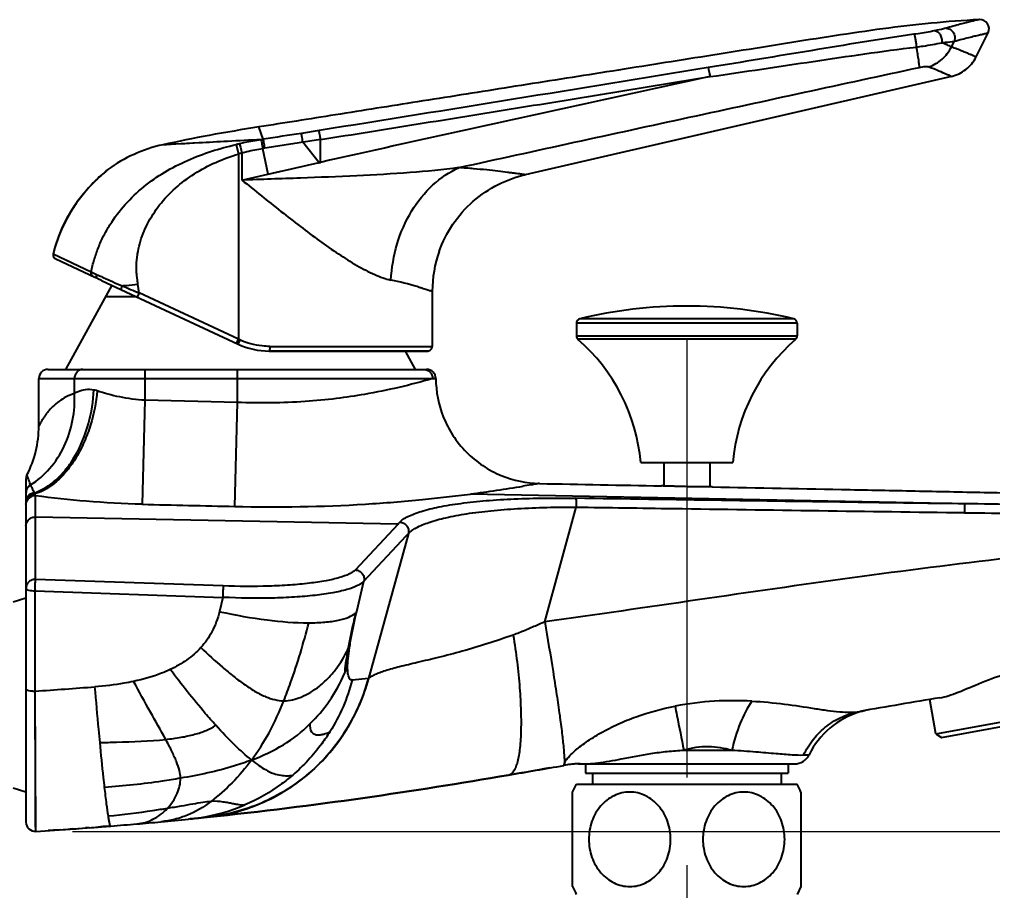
# Model space of a CAD drawing. Extents: x 0 to 1128, y 0 to 827.
# Drawn here: x 254.1 to 359.8, y 255.4 to 350 of the extents above; entities that cross this region are included whole.
import ezdxf

# ---------------------------------------------------------------- set-up
doc = ezdxf.new("R2010")
doc.units = 0
doc.header["$LTSCALE"] = 3
doc.header["$MEASUREMENT"] = 0
doc.header["$PDMODE"] = 3
doc.header["$PDSIZE"] = -10
doc.linetypes.add('CENTER', pattern=[50.8, 31.75, -6.35, 6.35, -6.35])
doc.linetypes.add('CENTER2', pattern=[28.575, 19.05, -3.175, 3.175, -3.175])
doc.layers.get('0').update_dxf_attribs({"linetype": 'CONTINUOUS'})
doc.layers.get('DEFPOINTS').update_dxf_attribs({"linetype": 'CONTINUOUS'})
doc.layers.add('Cneter', color=1, linetype='CENTER2', lineweight=13)
doc.styles.add('Daelim Dimension', font='')
doc.styles.get('Daelim Dimension').set_extended_font_data('나눔고딕')
doc.dimstyles.new('DEFAULT', dxfattribs={"dimscale": 2, "dimtxt": 2, "dimasz": 2, "dimexe": 0, "dimexo": 2, "dimgap": 1, "dimtad": 1, "dimdec": 1, "dimzin": 9, "dimdsep": 46, "dimtxsty": 'Daelim Dimension', "dimcen": 0.5, "dimclrd": 252, "dimclre": 252, "dimclrt": 3, "dimadec": 1, "dimazin": 0, "dimtfac": 1, "dimtdec": 1, "dimtix": 1, "dimtmove": 0, "dimatfit": 3, "dimfxl": 1, "dimtolj": 1, "dimtzin": 1, "dimlwd": 9, "dimlwe": 9, "dimarcsym": 0})

# ---------------------------------------------------------------- blocks, each defined once
blk = doc.blocks.new('*D3')
at = {"color": 5, "lineweight": 9, "ltscale": 0.5, "transparency": 16777216}
for p, q in [((366.28, 270.16), (385.35, 166.16)), ((326.59, 184.45), (326.59, 160.82))]:
    blk.add_line(p, q, dxfattribs=at)
blk.add_arc((326.59, 486.65), 325.84, 270.7034, 279.6859, dxfattribs=at)
at = {"color": 5, "ltscale": 0.5, "transparency": 16777216}
for points in [[(381.29, 166.12), (381.52, 164.81), (385.35, 166.16)], [(330.59, 160.18), (330.58, 161.51), (326.59, 160.82)]]:
    blk.add_solid(points, dxfattribs=at)
at = {"layer": 'DEFPOINTS', "color": 0, "ltscale": 0.5, "transparency": 16777216}
for p in [(326.59, 315.28), (361.47, 296.38), (365.56, 274.09), (326.59, 188.45), (346.27, 161.41)]:
    blk.add_point(p, dxfattribs=at)
at = {"color": 7, "ltscale": 0.5, "transparency": 16777216, "insert": (355.39, 169.81), "char_height": 10, "attachment_point": 5, "rotation": 5.1947, "style": 'Daelim Dimension'}
blk.add_mtext('\\A1;10.4°', dxfattribs=at)
blk = doc.blocks.new('*D4')
at = {"color": 5, "lineweight": 9, "ltscale": 0.5, "transparency": 16777216}
for p, q in [((362.6, 350), (421.39, 350)), ((419.39, 346), (419.39, 265.82)), ((259.85, 261.82), (421.39, 261.82))]:
    blk.add_line(p, q, dxfattribs=at)
at = {"color": 5, "ltscale": 0.5, "transparency": 16777216}
for points in [[(418.73, 346), (420.06, 346), (419.39, 350)], [(418.73, 265.82), (420.06, 265.82), (419.39, 261.82)]]:
    blk.add_solid(points, dxfattribs=at)
at = {"layer": 'DEFPOINTS', "color": 0, "ltscale": 0.5, "transparency": 16777216}
for p in [(358.6, 350), (255.85, 261.82), (419.39, 261.82)]:
    blk.add_point(p, dxfattribs=at)
at = {"color": 7, "ltscale": 0.5, "transparency": 16777216, "insert": (411.95, 305.91), "char_height": 10, "attachment_point": 5, "rotation": 90, "style": 'Daelim Dimension'}
blk.add_mtext('\\A1;88', dxfattribs=at)

msp = doc.modelspace()

# ---------------------------------------------------------------- linework, layer by layer
at = {"color": 7, "linetype": 'Continuous'}
for p, q in [((358.02, 345.96), (359.33, 348.57)), ((355.34, 347.05), (355.66, 347.67)), ((355.34, 343.85), (309.02, 333.16)), ((280.58, 337.01), (280.11, 338.36)), ((286.63, 337.97), (284.71, 337.66)), ((273.59, 336.62), (269.65, 336.41)), ((270.05, 336.43), (269.66, 336.41)), ((271.07, 336.48), (270.05, 336.43)), ((272.04, 336.53), (271.07, 336.48)), ((273.59, 336.62), (272.04, 336.53)), ((277.63, 336.44), (277.88, 335.41)), ((280.58, 337.01), (280.34, 336.97)), ((286.81, 336.99), (280.51, 336)), ((286.64, 334.47), (284.88, 336.69)), ((286.79, 334.51), (286.81, 336.99)), ((277.88, 335.41), (277.88, 315.29)), ((278.25, 335.51), (278.25, 332.59)), ((281.12, 333.23), (280.51, 335.99)), ((281.12, 333.23), (286.64, 334.48)), ((286.56, 334.46), (286.64, 334.47)), ((286.64, 334.47), (286.79, 334.51)), ((263.51, 333.57), (263.4, 333.48)), ((263.6, 333.64), (263.51, 333.57)), ((263.69, 333.71), (263.67, 333.7)), ((278.25, 332.59), (282.49, 333.54)), ((260.29, 330.1), (259.81, 329.39)), ((260.29, 330.1), (260.29, 330.1)), ((259.81, 329.39), (259.24, 328.44)), ((259.24, 328.44), (258.74, 327.45)), ((258.74, 327.45), (258.32, 326.43)), ((258.32, 326.43), (257.96, 325.38)), ((257.75, 324.57), (257.74, 324.57)), ((257.75, 324.57), (261.87, 322.61)), ((262.28, 322.01), (258.02, 324)), ((259.05, 323.95), (259.43, 323.77)), ((261.87, 322.61), (262.45, 322.34)), ((263.01, 321.67), (262.6, 321.86)), ((263.01, 321.67), (277.83, 314.76)), ((264.12, 321.16), (259.09, 312.01)), ((298.94, 320.49), (298.94, 314.51)), ((266.79, 319.91), (263.59, 319.91)), ((267.1, 320.32), (266.89, 319.86)), ((277.88, 315.29), (267.1, 320.32)), ((338.2, 317.52), (314.97, 317.52)), ((314.59, 317.03), (314.59, 315.66)), ((338.59, 317.03), (314.59, 317.03)), ((338.59, 317.03), (338.59, 315.66)), ((277.67, 314.84), (277.88, 315.29)), ((278.03, 315.22), (277.88, 315.29)), ((314.59, 315.66), (338.59, 315.66)), ((338.41, 315.28), (314.76, 315.28)), ((298.44, 314.01), (281.21, 314.01)), ((281.21, 314.01), (298.44, 314.01)), ((281.29, 314.51), (298.94, 314.51)), ((295.99, 314.01), (297.09, 312.01)), ((257.19, 312.01), (298.32, 312.01)), ((267.71, 312.01), (267.71, 311.01)), ((277.76, 308.42), (277.76, 312.01)), ((256.19, 305.85), (256.19, 311.01)), ((256.19, 311.01), (298.98, 311.01)), ((260.06, 309.41), (260.06, 311.01)), ((267.71, 311.01), (267.71, 308.66)), ((298.98, 311.01), (299.32, 311.02)), ((267.71, 308.66), (267.43, 297.36)), ((277.76, 308.42), (267.71, 308.66)), ((277.48, 297.12), (277.76, 308.42)), ((321.59, 301.9), (331.59, 301.9)), ((324.09, 301.9), (324.09, 299.34)), ((329.09, 301.9), (329.09, 299.24)), ((254.79, 300.09), (254.79, 262.82)), ((255.81, 295.97), (255.81, 298.29)), ((255.81, 297.55), (255.81, 298.28)), ((356.73, 297.41), (303.09, 298.47)), ((254.79, 297.4), (254.78, 297.36)), ((254.78, 297.36), (254.78, 297.31)), ((254.79, 297.44), (254.79, 297.41)), ((254.79, 297.41), (254.79, 297.39)), ((254.79, 297.39), (254.79, 297.39)), ((255.81, 295.97), (255.81, 296.77)), ((311.15, 284.58), (314.56, 297.05)), ((255.82, 289.2), (255.81, 295.97)), ((295.2, 295.19), (255.81, 295.97)), ((295.18, 295.17), (290.58, 290.23)), ((295.18, 295.17), (295.2, 295.19)), ((291.51, 288.99), (296.11, 293.92)), ((296.34, 294.17), (292.01, 278.44)), ((296.11, 293.92), (296.34, 294.17)), ((276.21, 288.48), (255.82, 289.2)), ((290.73, 285.7), (291.51, 288.99)), ((255.78, 288.05), (255.78, 287.96)), ((255.78, 277.06), (255.78, 287.96)), ((255.78, 287.96), (276.17, 287.24)), ((253.39, 286.76), (254.79, 287.2)), ((276.17, 287.24), (275.81, 285.7)), ((276.17, 287.24), (276.22, 287.24)), ((275.81, 285.7), (275.87, 285.68)), ((292, 278.44), (290.24, 278.26)), ((292, 278.44), (292.01, 278.44)), ((255.85, 261.82), (255.78, 277.06)), ((255.79, 273.47), (255.78, 277.06)), ((353.66, 272.42), (352.98, 276.15)), ((354.25, 272.02), (376.87, 276.17)), ((255.81, 270.1), (255.79, 273.47)), ((353.66, 272.42), (360.64, 273.7)), ((353.66, 272.42), (354.25, 272.02)), ((255.82, 266.01), (255.81, 270.1)), ((326.27, 270.64), (331.49, 270.64)), ((339.28, 270.12), (339.89, 270.15)), ((339.88, 270.15), (339.89, 270.15)), ((311.06, 268.6), (310.56, 268.51)), ((311.71, 268.71), (311.06, 268.6)), ((313.24, 268.98), (313.21, 268.98)), ((313.42, 269.01), (313.24, 268.98)), ((313.42, 269.01), (313.42, 269.01)), ((313.42, 269.01), (313.42, 269.01)), ((313.42, 269.01), (313.42, 269.01)), ((314.78, 269.15), (315, 269.15)), ((315, 269.15), (338.28, 269.15)), ((315.59, 269.15), (315.59, 268.15)), ((337.59, 269.15), (337.59, 268.15)), ((307.64, 268), (307.22, 267.93)), ((308.2, 268.1), (307.64, 268)), ((308.62, 268.17), (308.2, 268.1)), ((309.16, 268.26), (308.62, 268.17)), ((309.55, 268.33), (309.16, 268.26)), ((310.1, 268.43), (309.55, 268.33)), ((310.56, 268.51), (310.1, 268.43)), ((315.59, 268.15), (337.59, 268.15)), ((316.34, 268.15), (316.34, 266.95)), ((336.84, 268.15), (336.84, 266.95)), ((253.39, 266.55), (254.79, 266.1)), ((314.19, 266.08), (314.59, 266.95)), ((314.59, 266.95), (338.59, 266.95)), ((255.83, 263.99), (255.82, 266.01)), ((314.19, 255.82), (314.19, 266.08)), ((338.98, 266.08), (338.98, 255.82)), ((274.91, 265.08), (274.88, 265.06)), ((255.84, 262.6), (255.83, 263.99)), ((273.52, 263.26), (274.45, 263.35)), ((255.85, 261.9), (255.84, 262.6)), ((261.67, 262.22), (261.26, 262.19)), ((263.16, 262.33), (262.63, 262.29)), ((272.62, 263.17), (272.46, 263.15)), ((272.62, 263.17), (272.47, 263.15)), ((273.52, 263.26), (272.62, 263.17)), ((272.62, 263.17), (273.52, 263.26)), ((255.85, 261.82), (255.85, 261.9)), ((258.55, 261.99), (257.97, 261.95)), ((259.9, 262.09), (259.61, 262.07)), ((338.98, 255.82), (338.59, 254.95))]:
    msp.add_line(p, q, dxfattribs=at)
for points in [[(263.4, 333.48), (263.27, 333.37), (263.12, 333.24), (262.94, 333.09), (262.76, 332.92), (262.56, 332.73), (262.34, 332.52), (262.11, 332.29), (261.86, 332.03), (261.6, 331.75), (261.33, 331.43), (261.04, 331.09), (260.75, 330.72), (260.44, 330.32), (260.29, 330.1)], [(259.82, 329.41), (259.25, 328.46), (258.75, 327.47), (258.32, 326.45), (257.97, 325.4), (257.74, 324.57)], [(299.29, 311.02), (299.32, 311.02), (299.32, 311.02)], [(254.79, 297.38), (254.79, 297.39), (254.79, 297.4), (254.79, 297.41), (254.79, 297.4)], [(254.79, 297.39), (254.79, 297.4), (254.79, 297.4)]]:
    msp.add_lwpolyline(points, dxfattribs=at)
for centre, radius, start, end in [((358.43, 349.02), 1, 333.3657, 93.1624), ((273.12, 320.81), 15.99, 102.5235, 126.1561), ((290.57, 280), 57.9, 102.5341, 102.906), ((285.42, 308.05), 28.38, 104.6483, 105.4205), ((273.37, 321.49), 15.59, 129.0871, 129.6863), ((273.88, 320.87), 16.39, 128.5117, 129.0828), ((273.42, 320.69), 16.16, 144.3805, 147.5312), ((273.5, 320.64), 16.25, 147.5302, 150.7741), ((273.28, 320.76), 16, 151.8999, 154.7264), ((273.43, 320.68), 16.17, 150.7734, 151.9029), ((273.08, 320.85), 15.78, 155.7152, 158.5035), ((273.13, 320.83), 15.83, 154.7302, 155.7158), ((273.1, 320.85), 15.8, 159.7036, 162.8793), ((273.03, 320.87), 15.72, 158.5045, 159.6988), ((273.33, 320.78), 16.04, 162.8793, 166.3111), ((311.98, 320.49), 13.04, 160.6163, 179.9744), ((258.23, 324.45), 0.5, 166.3054, 244.9952), ((258.23, 324.45), 0.499, 166.2671, 225.7171), ((258.25, 324.47), 0.523, 225.6898, 235.4364), ((291.22, 385.09), 69.04, 245.3691, 245.6865), ((315.54, 438.83), 128.02, 245.6705, 245.8653), ((308.86, 423.67), 111.46, 245.8118, 246.9542), ((287.15, 286.41), 36.06, 73.6281, 78.3125), ((625.47, 1170.88), 922.98, 247.02691, 247.15287), ((285.91, 282.16), 40.48, 73.4562, 73.6483), ((326.65, 268.9), 50, 90.077, 103.5138), ((326.52, 268.9), 50, 76.4862, 89.923), ((315.09, 317.03), 0.5, 103.5138, 180), ((338.09, 317.03), 0.5, 0, 76.4862), ((315.09, 315.66), 0.5, 180, 229.0931), ((301.66, 300.16), 20, 4.9948, 49.0931), ((351.51, 300.16), 20, 130.9069, 175.0052), ((338.09, 315.66), 0.5, 310.9069, 0), ((281.21, 322.01), 8, 244.9952, 269.9953), ((298.44, 314.51), 0.5, 269.9982, 0.0062), ((257.19, 311.01), 1, 90, 180), ((298.32, 311.01), 1, 0.4704, 90), ((280.91, 468.83), 171.79, 277.4205, 279.3427), ((309.26, 302.87), 3.59, 261.9949, 262.5186), ((255.75, 297.3), 0.968, 174.687, 178.0252), ((255.74, 297.3), 0.955, 178.0281, 179.997), ((272.75, 316.11), 30.69, 317.0199, 317.5817), ((226.03, 733.38), 457.29, 273.7299, 274.5463), ((507.02, -645.36), 934.3, 99.42154, 99.96228), ((347.96, 266.16), 9, 99.9021, 106.5153), ((338.28, 270.95), 1.8, 270, 333.6334), ((161.81, 1117.11), 861.54, 279.71705, 280.12262), ((315, 260.14), 9.02, 91.3828, 100.1183), ((315, 260.15), 9, 90.0002, 100.1212), ((326.59, 260.95), 13.42, 22.4776, 26.5651), ((270.6, 283.35), 20.28, 278.6108, 293.1105), ((270.63, 283.15), 20.08, 275.7923, 278.2572), ((270.63, 283.21), 20.14, 278.2562, 278.5866), ((255.79, 262.82), 1, 180, 273.592), ((226.21, 736.51), 475.62, 273.5731, 274.5573), ((226.85, 728.09), 467.18, 274.2745, 274.3928), ((227.68, 717.58), 456.63, 274.5621, 274.9202), ((228.29, 710.46), 449.49, 274.9203, 275.2549), ((228.8, 704.87), 443.87, 275.2548, 275.6444), ((228.8, 704.86), 443.86, 275.2548, 275.6459), ((226, 739.84), 478.95, 273.8972, 274.024), ((226.42, 733.86), 472.96, 274.06, 274.2252), ((326.59, 260.95), 13.42, 202.4776, 206.5651)]:
    msp.add_arc(centre, radius, start, end, dxfattribs=at)
for points, knots in [([(358.38, 350.02), (356.62, 349.92), (353.13, 349.66), (347.88, 349.04), (342.62, 348.26), (337.34, 347.42), (332.07, 346.58), (325.16, 345.48), (316.73, 344.15), (306.9, 342.6), (297.5, 341.11), (289.98, 339.92), (284.24, 339.01), (281.47, 338.57), (280.11, 338.36)], [0, 0, 0, 0, 0.066557, 0.132927, 0.20017, 0.268039, 0.335628, 0.402445, 0.533181, 0.659227, 0.779644, 0.893588, 0.947862, 1, 1, 1, 1]), ([(358.38, 350.02), (358.46, 350.03), (357.76, 349.88), (357.57, 349.83), (356.88, 349.66), (356, 349.43), (355.25, 349.23), (354.72, 349.08)], [0, 0, 0, 0, 0.063669, 0.25308, 0.394212, 0.565921, 1, 1, 1, 1]), ([(354.72, 349.08), (354.64, 349.05), (354.26, 348.95), (353.87, 348.87), (353.56, 348.81)], [0, 0, 0, 0, 0.203891, 1, 1, 1, 1]), ([(354.72, 349.08), (354.87, 349.09), (355.2, 349.01), (355.56, 348.66), (355.74, 348.18), (355.71, 347.83), (355.66, 347.67)], [0, 0, 0, 0, 0.234615, 0.484825, 0.744765, 1, 1, 1, 1]), ([(351.27, 348.42), (347.53, 347.88), (340.08, 346.64), (332.63, 345.41), (328.91, 344.8)], [0, 0, 0, 0, 0.50023, 1, 1, 1, 1]), ([(353.56, 348.81), (353.39, 348.77), (352.63, 348.62), (351.86, 348.5), (351.27, 348.42)], [0, 0, 0, 0, 0.226103, 1, 1, 1, 1]), ([(351.27, 348.42), (351.29, 348.4), (351.31, 348.35), (351.34, 348.25), (351.37, 348.1), (351.43, 347.85), (351.49, 347.49), (351.52, 347.19), (351.54, 347.04)], [0, 0, 0, 0, 0.041456, 0.117811, 0.225772, 0.359891, 0.676454, 1, 1, 1, 1]), ([(353.56, 348.81), (353.66, 348.81), (353.9, 348.7), (354.14, 348.39), (354.29, 347.98), (354.32, 347.67), (354.31, 347.51)], [0, 0, 0, 0, 0.194227, 0.437398, 0.717433, 1, 1, 1, 1]), ([(355.66, 347.67), (355.94, 347.75), (356.47, 347.89), (357.21, 348.08), (357.84, 348.23), (358.3, 348.34), (358.6, 348.41), (358.79, 348.45), (358.95, 348.49), (359.08, 348.52), (359.19, 348.54), (359.25, 348.55), (359.29, 348.56), (359.31, 348.57), (359.32, 348.57), (359.33, 348.57), (359.33, 348.57)], [0, 0, 0, 0, 0.231612, 0.434228, 0.606386, 0.747652, 0.806644, 0.857843, 0.901224, 0.936764, 0.964437, 0.984218, 0.991141, 0.996081, 0.999035, 1, 1, 1, 1]), ([(329.13, 343.82), (332.87, 344.37), (340.33, 345.47), (347.8, 346.59), (351.54, 347.04)], [0, 0, 0, 0, 0.500284, 1, 1, 1, 1]), ([(351.54, 347.04), (351.79, 347.07), (352.71, 347.2), (353.64, 347.37), (354.31, 347.51)], [0, 0, 0, 0, 0.26495, 1, 1, 1, 1]), ([(351.87, 344.83), (351.87, 344.92), (351.84, 345.18), (351.78, 345.66), (351.68, 346.3), (351.59, 346.78), (351.54, 347.04)], [0, 0, 0, 0, 0.130011, 0.346823, 0.643913, 1, 1, 1, 1]), ([(352.9, 344.9), (353.42, 345.07), (354.41, 345.63), (355.09, 346.54), (355.34, 347.05)], [0, 0, 0, 0, 0.493285, 1, 1, 1, 1]), ([(354.31, 347.51), (354.44, 347.53), (354.89, 347.57), (355.34, 347.62), (355.66, 347.67)], [0, 0, 0, 0, 0.295542, 1, 1, 1, 1]), ([(355.34, 347.05), (355.19, 347.13), (354.85, 347.29), (354.5, 347.43), (354.31, 347.51)], [0, 0, 0, 0, 0.433479, 1, 1, 1, 1]), ([(358.02, 345.96), (358.02, 345.96), (358.01, 345.96), (358.01, 345.96), (357.99, 345.97), (357.97, 345.98), (357.92, 346), (357.85, 346.03), (357.76, 346.07), (357.64, 346.12), (357.51, 346.18), (357.29, 346.27), (356.96, 346.41), (356.5, 346.6), (355.95, 346.82), (355.55, 346.97), (355.34, 347.05)], [0, 0, 0, 0, 0.000958, 0.003833, 0.00863, 0.015352, 0.034584, 0.061557, 0.0963, 0.13884, 0.18921, 0.247437, 0.387593, 0.559561, 0.763606, 1, 1, 1, 1]), ([(355.34, 343.85), (355.91, 343.98), (357, 344.5), (357.76, 345.44), (358.02, 345.96)], [0, 0, 0, 0, 0.5, 1, 1, 1, 1]), ([(328.91, 344.8), (321.86, 343.65), (307.78, 341.36), (293.68, 339.09), (286.63, 337.97)], [0, 0, 0, 0, 0.499871, 1, 1, 1, 1]), ([(301.85, 333.94), (310.19, 335.78), (326.86, 339.41), (343.53, 343.02), (351.87, 344.83)], [0, 0, 0, 0, 0.500138, 1, 1, 1, 1]), ([(328.91, 344.8), (328.91, 344.78), (328.92, 344.75), (328.95, 344.64), (328.99, 344.44), (329.05, 344.15), (329.09, 343.94), (329.11, 343.82)], [0, 0, 0, 0, 0.041584, 0.113476, 0.337703, 0.646921, 1, 1, 1, 1]), ([(351.87, 344.83), (351.97, 344.85), (352.18, 344.89), (352.47, 344.93), (352.7, 344.94), (352.85, 344.93), (352.9, 344.9)], [0, 0, 0, 0, 0.310018, 0.598598, 0.83902, 1, 1, 1, 1]), ([(352.9, 344.9), (353.26, 344.76), (353.83, 344.53), (354.73, 344.14), (354.95, 344.04), (355.39, 343.83), (355.34, 343.85)], [0, 0, 0, 0, 0.438983, 0.751276, 0.93798, 1, 1, 1, 1]), ([(329.11, 343.82), (325.59, 343.05), (316.78, 341.13), (302.66, 338.05), (292.08, 335.7), (286.79, 334.51)], [0, 0, 0, 0, 0.249626, 0.624391, 1, 1, 1, 1]), ([(286.81, 336.99), (290.34, 337.55), (297.39, 338.68), (307.97, 340.38), (318.54, 342.1), (325.59, 343.24), (329.11, 343.82)], [0, 0, 0, 0, 0.250102, 0.500129, 0.750092, 1, 1, 1, 1]), ([(280.11, 338.36), (278.3, 338.07), (274.8, 337.49), (271.32, 336.78), (269.65, 336.41)], [0, 0, 0, 0, 0.517268, 1, 1, 1, 1]), ([(284.88, 336.69), (284.86, 336.8), (284.83, 337.02), (284.78, 337.31), (284.74, 337.52), (284.72, 337.63), (284.71, 337.66)], [0, 0, 0, 0, 0.35318, 0.662792, 0.887125, 1, 1, 1, 1]), ([(286.81, 336.99), (286.79, 337.11), (286.75, 337.33), (286.7, 337.61), (286.66, 337.82), (286.64, 337.93), (286.63, 337.97)], [0, 0, 0, 0, 0.353205, 0.66282, 0.887144, 1, 1, 1, 1]), ([(261.87, 322.61), (261.96, 323.06), (262.19, 323.95), (262.65, 325.26), (263.21, 326.53), (264.13, 328.13), (265.53, 329.99), (267.55, 331.91), (269.84, 333.5), (273.15, 335.2), (275.83, 336.03), (277.63, 336.44)], [0, 0, 0, 0, 0.062129, 0.124437, 0.186838, 0.249256, 0.374088, 0.499045, 0.624127, 0.749318, 1, 1, 1, 1]), ([(280.34, 336.97), (279.12, 336.91), (276.87, 336.8), (274.62, 336.67), (273.59, 336.62)], [0, 0, 0, 0, 0.541168, 1, 1, 1, 1]), ([(280.34, 336.97), (279.75, 336.88), (278.97, 336.74), (278.19, 336.57), (278, 336.53)], [0, 0, 0, 0, 0.75103, 1, 1, 1, 1]), ([(278, 336.53), (278.01, 336.48), (278.04, 336.36), (278.13, 336.02), (278.2, 335.73), (278.25, 335.51)], [0, 0, 0, 0, 0.127538, 0.35578, 1, 1, 1, 1]), ([(280.34, 336.97), (280.35, 336.94), (280.37, 336.83), (280.41, 336.62), (280.46, 336.33), (280.49, 336.11), (280.51, 336)], [0, 0, 0, 0, 0.112638, 0.33747, 0.646424, 1, 1, 1, 1]), ([(280.75, 336.03), (280.73, 336.15), (280.7, 336.37), (280.65, 336.65), (280.61, 336.87), (280.59, 336.98), (280.58, 337.01)], [0, 0, 0, 0, 0.352964, 0.662479, 0.886871, 1, 1, 1, 1]), ([(266.96, 321.28), (266.93, 321.48), (266.89, 321.85), (266.82, 322.38), (266.78, 322.89), (266.79, 323.42), (266.84, 323.99), (266.94, 324.74), (267.14, 325.68), (267.5, 326.78), (268.16, 328.23), (269.27, 329.95), (271, 331.78), (273.77, 333.85), (276.2, 334.92), (277.88, 335.41)], [0, 0, 0, 0, 0.031367, 0.05686, 0.081677, 0.109853, 0.139367, 0.168538, 0.226735, 0.286132, 0.346621, 0.470712, 0.599124, 0.731114, 1, 1, 1, 1]), ([(280.51, 335.99), (279.94, 335.9), (279.18, 335.75), (278.43, 335.56), (278.25, 335.51)], [0, 0, 0, 0, 0.751821, 1, 1, 1, 1]), ([(263.42, 333.49), (263.19, 333.3), (262.03, 332.29), (261.01, 331.11), (260.29, 330.1)], [0, 0, 0, 0, 0.191388, 1, 1, 1, 1]), ([(301.84, 333.94), (300.08, 333.7), (296.38, 333.35), (290.63, 333.02), (284.53, 332.79), (280.37, 332.65), (278.25, 332.59)], [0, 0, 0, 0, 0.224701, 0.471627, 0.731118, 1, 1, 1, 1]), ([(294.45, 321.72), (294.52, 323.05), (294.96, 325.66), (296.51, 329.23), (298.82, 332.12), (300.81, 333.48), (301.85, 333.94)], [0, 0, 0, 0, 0.266148, 0.525943, 0.771691, 1, 1, 1, 1]), ([(299.68, 324.82), (300.05, 325.86), (301.06, 327.87), (303.28, 330.37), (305.99, 332.2), (308.01, 332.93), (309.02, 333.16)], [0, 0, 0, 0, 0.254338, 0.511033, 0.761998, 1, 1, 1, 1]), ([(309.02, 333.16), (309.02, 333.16), (309, 333.16), (308.99, 333.17), (308.95, 333.17), (308.87, 333.18), (308.73, 333.2), (308.52, 333.23), (308.25, 333.27), (307.92, 333.31), (307.53, 333.36), (306.91, 333.44), (306.01, 333.55), (304.79, 333.69), (303.38, 333.82), (302.38, 333.9), (301.85, 333.94)], [0, 0, 0, 0, 0.001044, 0.004203, 0.00948, 0.016881, 0.038067, 0.067752, 0.105744, 0.151805, 0.205694, 0.267149, 0.411697, 0.583456, 0.780541, 1, 1, 1, 1]), ([(278.25, 332.59), (278.95, 332.01), (280.37, 330.87), (282.48, 329.19), (284.58, 327.55), (286.65, 325.99), (288.7, 324.57), (290.68, 323.31), (292.31, 322.46), (293.56, 321.96), (294.16, 321.78), (294.45, 321.72)], [0, 0, 0, 0, 0.139161, 0.277315, 0.413393, 0.54618, 0.673953, 0.794466, 0.904426, 0.954278, 1, 1, 1, 1]), ([(262.09, 322.1), (262.01, 322.14), (261.86, 322.3), (261.85, 322.51), (261.87, 322.61)], [0, 0, 0, 0, 0.478714, 1, 1, 1, 1]), ([(262.6, 321.86), (262.57, 321.88), (262.47, 321.93), (262.36, 321.98), (262.28, 322.01)], [0, 0, 0, 0, 0.277731, 1, 1, 1, 1]), ([(262.45, 322.34), (262.43, 322.24), (262.42, 322.06), (262.53, 321.9), (262.6, 321.86)], [0, 0, 0, 0, 0.544591, 1, 1, 1, 1]), ([(265.23, 321.11), (265.19, 321.01), (265.14, 320.88), (265.13, 320.73), (265.15, 320.68), (265.16, 320.67)], [0, 0, 0, 0, 0.670091, 0.885169, 1, 1, 1, 1]), ([(265.23, 321.11), (265.37, 321.11), (265.95, 321.15), (266.53, 321.22), (266.96, 321.28)], [0, 0, 0, 0, 0.250893, 1, 1, 1, 1]), ([(297.44, 320.97), (297.56, 320.94), (297.78, 320.87), (298.08, 320.77), (298.34, 320.69), (298.55, 320.62), (298.7, 320.58), (298.79, 320.55), (298.85, 320.53), (298.89, 320.51), (298.92, 320.5), (298.93, 320.5), (298.95, 320.49), (298.94, 320.49)], [0, 0, 0, 0, 0.231624, 0.434363, 0.606803, 0.748008, 0.858005, 0.901311, 0.936794, 0.964429, 0.984192, 0.996057, 1, 1, 1, 1]), ([(278.04, 315.21), (278.02, 315.16), (277.98, 315.08), (277.93, 314.97), (277.89, 314.9), (277.87, 314.84), (277.85, 314.8), (277.84, 314.78), (277.83, 314.77), (277.83, 314.76), (277.83, 314.76)], [0, 0, 0, 0, 0.368003, 0.547074, 0.707052, 0.836638, 0.929749, 0.961329, 0.983176, 1, 1, 1, 1]), ([(281.29, 314.51), (281.01, 314.51), (279.9, 314.57), (278.8, 314.87), (278.03, 315.22)], [0, 0, 0, 0, 0.249559, 1, 1, 1, 1]), ([(281.29, 314.51), (281.29, 314.45), (281.29, 314.33), (281.27, 314.17), (281.25, 314.08), (281.23, 314.01), (281.21, 314.01)], [0, 0, 0, 0, 0.371629, 0.688324, 0.904774, 1, 1, 1, 1]), ([(260.96, 312.01), (260.85, 312.01), (260.6, 311.96), (260.31, 311.73), (260.11, 311.4), (260.06, 311.14), (260.06, 311.01)], [0, 0, 0, 0, 0.237598, 0.482643, 0.737848, 1, 1, 1, 1]), ([(297.99, 312.01), (298.12, 312.01), (298.38, 311.96), (298.71, 311.74), (298.93, 311.4), (298.98, 311.14), (298.98, 311.01)], [0, 0, 0, 0, 0.24811, 0.497332, 0.748115, 1, 1, 1, 1]), ([(298.98, 311.01), (296.55, 310.31), (293.07, 309.5), (288.42, 308.8), (283.81, 308.36), (280.21, 308.33), (277.76, 308.42)], [0, 0, 0, 0, 0.353444, 0.498078, 0.656822, 1, 1, 1, 1]), ([(299.32, 311.02), (299.34, 309.61), (299.76, 307.41), (301.13, 304.79), (302.58, 302.97), (304.38, 301.5), (306.98, 300.1), (309.17, 299.65), (310.58, 299.61)], [0, 0, 0, 0, 0.240116, 0.369017, 0.500332, 0.63161, 0.760364, 1, 1, 1, 1]), ([(255.7, 298.6), (256.11, 298.74), (256.96, 299.14), (258.13, 300.02), (259.23, 301.21), (260.56, 303.19), (261.71, 306.08), (262.11, 308.56), (262.17, 309.8)], [0, 0, 0, 0, 0.096, 0.203251, 0.322053, 0.451081, 0.72708, 1, 1, 1, 1]), ([(260.06, 309.41), (260.19, 309.49), (260.57, 309.68), (261.28, 309.89), (261.87, 309.86), (262.17, 309.8)], [0, 0, 0, 0, 0.212112, 0.575322, 1, 1, 1, 1]), ([(262.17, 309.8), (262.2, 309.79), (262.33, 309.76), (262.45, 309.73), (262.54, 309.69)], [0, 0, 0, 0, 0.244725, 1, 1, 1, 1]), ([(255.3, 299.46), (256.06, 299.95), (257.5, 301.2), (259.07, 303.62), (259.98, 306.45), (260.11, 308.43), (260.06, 309.41)], [0, 0, 0, 0, 0.236235, 0.487357, 0.745519, 1, 1, 1, 1]), ([(262.54, 309.69), (262.42, 308.44), (262.05, 306.54), (261.16, 304.15), (260.31, 302.47), (259.29, 301.01), (257.9, 299.53), (256.63, 298.74), (255.77, 298.48)], [0, 0, 0, 0, 0.276042, 0.418107, 0.55636, 0.685987, 0.804113, 1, 1, 1, 1]), ([(260.06, 309.41), (259.75, 309.3), (259.17, 309.05), (258.38, 308.56), (257.72, 308), (257.26, 307.51), (256.95, 307.11), (256.76, 306.83), (256.59, 306.57), (256.45, 306.34), (256.34, 306.15), (256.27, 306.01), (256.23, 305.93), (256.21, 305.89), (256.2, 305.86), (256.19, 305.85), (256.19, 305.85)], [0, 0, 0, 0, 0.182256, 0.352759, 0.512467, 0.660194, 0.728675, 0.792358, 0.849992, 0.900249, 0.941756, 0.973146, 0.984614, 0.993032, 0.99822, 1, 1, 1, 1]), ([(267.71, 308.66), (266.79, 308.72), (265.44, 308.89), (263.73, 309.3), (262.93, 309.55), (262.54, 309.69)], [0, 0, 0, 0, 0.521365, 0.768417, 1, 1, 1, 1]), ([(254.9, 300.55), (255.32, 301.36), (255.97, 303.09), (256.19, 304.93), (256.19, 305.85)], [0, 0, 0, 0, 0.500119, 1, 1, 1, 1]), ([(255.02, 300.23), (255, 300.28), (254.97, 300.36), (254.94, 300.46), (254.92, 300.5), (254.91, 300.53), (254.9, 300.54), (254.9, 300.55), (254.9, 300.55)], [0, 0, 0, 0, 0.45716, 0.765143, 0.867724, 0.941233, 0.986667, 1, 1, 1, 1]), ([(255.3, 299.46), (255.15, 299.37), (254.88, 299.12), (254.79, 298.77), (254.79, 298.59)], [0, 0, 0, 0, 0.501209, 1, 1, 1, 1]), ([(255.3, 299.46), (255.27, 299.54), (255.18, 299.8), (255.09, 300.06), (255.02, 300.23)], [0, 0, 0, 0, 0.318065, 1, 1, 1, 1]), ([(255.3, 299.46), (255.34, 299.33), (255.47, 299.04), (255.61, 298.76), (255.7, 298.6)], [0, 0, 0, 0, 0.43254, 1, 1, 1, 1]), ([(309.95, 299.5), (309.86, 299.49), (309.47, 299.43), (309.07, 299.37), (308.76, 299.31)], [0, 0, 0, 0, 0.226596, 1, 1, 1, 1]), ([(310.58, 299.61), (310.59, 299.61), (310.47, 299.6), (310.42, 299.59), (310.18, 299.55), (310.04, 299.52), (309.95, 299.5)], [0, 0, 0, 0, 0.055448, 0.257718, 0.578947, 1, 1, 1, 1]), ([(329.34, 299.24), (329.34, 299.24), (329.33, 299.25), (329.32, 299.24), (329.3, 299.24), (329.27, 299.24), (329.21, 299.24), (329.12, 299.24), (329, 299.24), (328.87, 299.24), (328.7, 299.25), (328.45, 299.25), (328.09, 299.25), (327.62, 299.25), (327.12, 299.26), (326.59, 299.27), (326.06, 299.28), (325.55, 299.3), (325.08, 299.31), (324.72, 299.32), (324.47, 299.33), (324.31, 299.33), (324.17, 299.34), (324.05, 299.34), (323.96, 299.35), (323.9, 299.35), (323.87, 299.35), (323.85, 299.35), (323.84, 299.35), (323.84, 299.35), (323.84, 299.35)], [0, 0, 0, 0, 0.000605, 0.002415, 0.005421, 0.009614, 0.02153, 0.038067, 0.059045, 0.084266, 0.113501, 0.146451, 0.222215, 0.308647, 0.40244, 0.49997, 0.597499, 0.691291, 0.777724, 0.853495, 0.886451, 0.915696, 0.940927, 0.961912, 0.978458, 0.99038, 0.994576, 0.997584, 0.999395, 1, 1, 1, 1]), ([(329.34, 299.24), (334.34, 299.15), (341.85, 299), (351.86, 298.8), (359.37, 298.64), (366.88, 298.49), (374.39, 298.36), (381.88, 298.2), (386.87, 297.86), (389.35, 297.61)], [0, 0, 0, 0, 0.250183, 0.375267, 0.500344, 0.625446, 0.750537, 0.875406, 1, 1, 1, 1]), ([(255.7, 298.6), (255.46, 298.58), (254.98, 298.36), (254.79, 297.87), (254.79, 297.63)], [0, 0, 0, 0, 0.503804, 1, 1, 1, 1]), ([(255.77, 298.48), (255.64, 298.48), (255.38, 298.43), (255.06, 298.21), (254.84, 297.89), (254.79, 297.63), (254.79, 297.51)], [0, 0, 0, 0, 0.252868, 0.504025, 0.752834, 1, 1, 1, 1]), ([(255.81, 298.29), (255.56, 298.29), (255.05, 298.12), (254.81, 297.63), (254.79, 297.39)], [0, 0, 0, 0, 0.502374, 1, 1, 1, 1]), ([(255.81, 298.29), (255.8, 298.3), (255.79, 298.37), (255.78, 298.43), (255.77, 298.48)], [0, 0, 0, 0, 0.230115, 1, 1, 1, 1]), ([(267.43, 297.36), (265.4, 297.41), (261.51, 297.62), (257.64, 298.03), (255.81, 298.29)], [0, 0, 0, 0, 0.522799, 1, 1, 1, 1]), ([(277.48, 297.12), (282.21, 297.01), (289.03, 297.12), (297.55, 297.81), (301.36, 298.24), (303.09, 298.47)], [0, 0, 0, 0, 0.552788, 0.79529, 1, 1, 1, 1]), ([(295.41, 295.41), (295.52, 295.53), (295.8, 295.76), (296.55, 296.19), (297.86, 296.66), (299.78, 297.12), (302.15, 297.5), (304.88, 297.78), (307.92, 297.96), (311.17, 298.04), (313.4, 298.03), (314.54, 298.02)], [0, 0, 0, 0, 0.024601, 0.054961, 0.133668, 0.235708, 0.359071, 0.500811, 0.657652, 0.825598, 1, 1, 1, 1]), ([(314.54, 298.02), (314.55, 297.98), (314.55, 297.87), (314.56, 297.67), (314.56, 297.38), (314.56, 297.17), (314.56, 297.06)], [0, 0, 0, 0, 0.115259, 0.339604, 0.646699, 1, 1, 1, 1]), ([(356.73, 297.41), (353.22, 297.45), (339.15, 297.65), (325.09, 297.85), (314.54, 298.01)], [0, 0, 0, 0, 0.249924, 1, 1, 1, 1]), ([(356.73, 297.41), (356.75, 297.37), (356.75, 297.26), (356.77, 297.06), (356.77, 296.78), (356.77, 296.57), (356.77, 296.45)], [0, 0, 0, 0, 0.114118, 0.337852, 0.645362, 1, 1, 1, 1]), ([(380.26, 297.07), (378.3, 297.12), (374.37, 297.18), (366.53, 297.28), (360.65, 297.35), (356.73, 297.41)], [0, 0, 0, 0, 0.250178, 0.500113, 1, 1, 1, 1]), ([(296.34, 294.17), (296.44, 294.29), (296.71, 294.52), (297.44, 294.97), (298.68, 295.46), (300.52, 295.95), (302.78, 296.37), (305.38, 296.68), (309.34, 296.99), (312.44, 297.06), (314.56, 297.06)], [0, 0, 0, 0, 0.02545, 0.056508, 0.136167, 0.238734, 0.362141, 0.503653, 0.659851, 1, 1, 1, 1]), ([(314.56, 297.05), (318.08, 297), (332.15, 296.79), (346.22, 296.59), (356.77, 296.45)], [0, 0, 0, 0, 0.250071, 1, 1, 1, 1]), ([(356.77, 296.44), (360.69, 296.39), (366.57, 296.31), (374.42, 296.22), (378.34, 296.16), (380.29, 296.12)], [0, 0, 0, 0, 0.500157, 0.750167, 1, 1, 1, 1]), ([(254.79, 294.99), (254.79, 295.11), (254.84, 295.38), (255.07, 295.72), (255.42, 295.93), (255.69, 295.98), (255.81, 295.97)], [0, 0, 0, 0, 0.237823, 0.497253, 0.758435, 1, 1, 1, 1]), ([(295.41, 295.41), (295.55, 295.4), (295.85, 295.32), (296.19, 295.02), (296.38, 294.61), (296.38, 294.31), (296.34, 294.17)], [0, 0, 0, 0, 0.250152, 0.501891, 0.752457, 1, 1, 1, 1]), ([(378.53, 293.31), (372.86, 292.78), (361.52, 291.58), (344.6, 289.41), (327.83, 286.98), (316.69, 285.35), (311.15, 284.58)], [0, 0, 0, 0, 0.251708, 0.503122, 0.752974, 1, 1, 1, 1]), ([(290.58, 290.23), (290.5, 290.14), (290.29, 289.98), (289.73, 289.67), (288.75, 289.33), (287.29, 289.01), (285.5, 288.75), (283.43, 288.56), (280.3, 288.41), (277.87, 288.42), (276.21, 288.48)], [0, 0, 0, 0, 0.024029, 0.053854, 0.131987, 0.234608, 0.359244, 0.502508, 0.660149, 1, 1, 1, 1]), ([(290.58, 290.23), (290.73, 290.22), (291.02, 290.13), (291.36, 289.84), (291.55, 289.43), (291.54, 289.13), (291.51, 288.99)], [0, 0, 0, 0, 0.250172, 0.50191, 0.752487, 1, 1, 1, 1]), ([(255.82, 289.2), (255.69, 289.2), (255.42, 289.16), (255.07, 288.94), (254.84, 288.61), (254.79, 288.35), (254.79, 288.22)], [0, 0, 0, 0, 0.251916, 0.502719, 0.751963, 1, 1, 1, 1]), ([(255.78, 288.05), (255.79, 288.3), (255.8, 288.68), (255.82, 289.06), (255.82, 289.2)], [0, 0, 0, 0, 0.643931, 1, 1, 1, 1]), ([(291.51, 288.99), (291.42, 288.9), (291.2, 288.72), (290.6, 288.39), (289.55, 288.03), (288.01, 287.7), (286.1, 287.43), (283.9, 287.25), (280.57, 287.11), (277.98, 287.16), (276.22, 287.24)], [0, 0, 0, 0, 0.024198, 0.054117, 0.132317, 0.234765, 0.359221, 0.502283, 0.659844, 1, 1, 1, 1]), ([(254.79, 288.22), (254.79, 288.17), (254.86, 288.11), (254.96, 288.07), (255.14, 288.01), (255.42, 287.97), (255.65, 287.96), (255.78, 287.96)], [0, 0, 0, 0, 0.116734, 0.212676, 0.334349, 0.641837, 1, 1, 1, 1]), ([(276.21, 288.48), (276.21, 288.33), (276.19, 287.92), (276.18, 287.51), (276.17, 287.24)], [0, 0, 0, 0, 0.362783, 1, 1, 1, 1]), ([(275.81, 285.7), (275.63, 284.94), (275.12, 283.53), (274.26, 282.3), (273.78, 281.78)], [0, 0, 0, 0, 0.523776, 1, 1, 1, 1]), ([(275.87, 285.68), (277.56, 285.31), (280.76, 284.75), (284, 284.48), (285.51, 284.48)], [0, 0, 0, 0, 0.534571, 1, 1, 1, 1]), ([(285.51, 284.48), (286.1, 284.48), (287.18, 284.52), (288.65, 284.71), (289.79, 285.03), (290.4, 285.37), (290.61, 285.57)], [0, 0, 0, 0, 0.334467, 0.613672, 0.834488, 1, 1, 1, 1]), ([(290.61, 285.57), (290.52, 285.21), (290.23, 283.88), (289.95, 282.56), (289.77, 281.59)], [0, 0, 0, 0, 0.275753, 1, 1, 1, 1]), ([(290, 282.13), (290.04, 282.39), (290.25, 283.58), (290.51, 284.77), (290.73, 285.7)], [0, 0, 0, 0, 0.213131, 1, 1, 1, 1]), ([(282.82, 276.01), (283.07, 276.65), (284.1, 279.43), (284.96, 282.27), (285.51, 284.48)], [0, 0, 0, 0, 0.231764, 1, 1, 1, 1]), ([(311.15, 284.58), (310.86, 284.45), (310.16, 284.14), (309.03, 283.64), (308.17, 283.31), (307.74, 283.15)], [0, 0, 0, 0, 0.251318, 0.626984, 1, 1, 1, 1]), ([(311.15, 284.58), (311.47, 282.78), (311.91, 280.15), (312.44, 276.76), (312.77, 274.53), (313.02, 272.61), (313.19, 271.07), (313.27, 270.05), (313.3, 269.45), (313.3, 269.24), (313.29, 269.15)], [0, 0, 0, 0, 0.351396, 0.513655, 0.660076, 0.785448, 0.885843, 0.958372, 0.983118, 1, 1, 1, 1]), ([(307.74, 283.15), (305.9, 282.51), (303.2, 281.62), (299.69, 280.73), (297.42, 280.19), (295.5, 279.73), (294.14, 279.37), (293.25, 279.07), (292.73, 278.87), (292.33, 278.66), (292.1, 278.51), (292.01, 278.44)], [0, 0, 0, 0, 0.354807, 0.517784, 0.659956, 0.780485, 0.877623, 0.917388, 0.951291, 0.979185, 1, 1, 1, 1]), ([(307.74, 283.15), (307.89, 282.18), (308.16, 280.28), (308.44, 277.5), (308.58, 274.94), (308.59, 272.68), (308.49, 271.03), (308.32, 269.92), (308.17, 269.26), (307.99, 268.73), (307.77, 268.32), (307.53, 268.04), (307.32, 267.95), (307.22, 267.93)], [0, 0, 0, 0, 0.188198, 0.36826, 0.533844, 0.679737, 0.800646, 0.850941, 0.894025, 0.92971, 0.958395, 0.981109, 1, 1, 1, 1]), ([(273.78, 281.78), (273.32, 281.28), (272.28, 280.38), (271.09, 279.7), (270.47, 279.41)], [0, 0, 0, 0, 0.499429, 1, 1, 1, 1]), ([(273.78, 281.78), (274.56, 281.05), (275.73, 279.98), (277.35, 278.64), (278.55, 277.74), (279.71, 276.98), (281.08, 276.3), (282.15, 276.01), (282.82, 276.01)], [0, 0, 0, 0, 0.292502, 0.437316, 0.57723, 0.705425, 0.817407, 1, 1, 1, 1]), ([(282.82, 276.01), (283.45, 276.01), (284.86, 276.37), (286.44, 277.34), (287.64, 278.46), (288.75, 279.73), (289.42, 280.83), (289.77, 281.59)], [0, 0, 0, 0, 0.204267, 0.454539, 0.591916, 0.72991, 1, 1, 1, 1]), ([(289.77, 281.59), (289.68, 281.09), (289.53, 280.22), (289.42, 279.34), (289.41, 278.97)], [0, 0, 0, 0, 0.578212, 1, 1, 1, 1]), ([(289.74, 279.84), (289.75, 280.17), (289.82, 280.94), (289.93, 281.7), (290, 282.13)], [0, 0, 0, 0, 0.435098, 1, 1, 1, 1]), ([(289.77, 281.59), (289.83, 281.73), (289.91, 281.91), (289.98, 282.09), (290, 282.13)], [0, 0, 0, 0, 0.753677, 1, 1, 1, 1]), ([(270.47, 279.41), (270.16, 279.26), (268.87, 278.71), (267.52, 278.33), (266.49, 278.11)], [0, 0, 0, 0, 0.247025, 1, 1, 1, 1]), ([(275.41, 273.35), (275.03, 273.77), (273.31, 275.74), (271.69, 277.78), (270.47, 279.41)], [0, 0, 0, 0, 0.219845, 1, 1, 1, 1]), ([(290.24, 278.26), (290.2, 278.26), (290.12, 278.26), (290.01, 278.33), (289.92, 278.45), (289.81, 278.7), (289.74, 279.18), (289.73, 279.59), (289.74, 279.84)], [0, 0, 0, 0, 0.066064, 0.13296, 0.21178, 0.311026, 0.590624, 1, 1, 1, 1]), ([(354.08, 276.33), (354.39, 276.38), (355.06, 276.56), (356.57, 277.12), (358.74, 278.06), (361.66, 279.15), (364.9, 279.93), (368.2, 280.17), (370.83, 280), (372.74, 279.8), (373.97, 279.67), (375.03, 279.59), (375.67, 279.6), (375.96, 279.64)], [0, 0, 0, 0, 0.042006, 0.092647, 0.214965, 0.356799, 0.508128, 0.658114, 0.796492, 0.858468, 0.913976, 0.961609, 1, 1, 1, 1]), ([(266.49, 278.11), (266.14, 278.04), (264.75, 277.77), (263.34, 277.61), (262.28, 277.53)], [0, 0, 0, 0, 0.250722, 1, 1, 1, 1]), ([(269.97, 271.81), (269.43, 272.81), (268.25, 274.9), (267.08, 276.99), (266.49, 278.11)], [0, 0, 0, 0, 0.472411, 1, 1, 1, 1]), ([(292, 278.44), (291.47, 276.46), (289.82, 272.63), (285.76, 267.91), (280.5, 264.61), (276.48, 263.56), (274.45, 263.35)], [0, 0, 0, 0, 0.250816, 0.501038, 0.75069, 1, 1, 1, 1]), ([(274.47, 263.36), (276.45, 263.56), (280.47, 264.59), (285.79, 267.9), (289.86, 272.68), (291.5, 276.5), (292.01, 278.44)], [0, 0, 0, 0, 0.243541, 0.498957, 0.754971, 1, 1, 1, 1]), ([(285.65, 273.49), (286.41, 274.25), (287.87, 275.95), (288.96, 277.91), (289.41, 278.97)], [0, 0, 0, 0, 0.484903, 1, 1, 1, 1]), ([(290.24, 278.26), (289.98, 277.27), (289.31, 275.32), (288.35, 273.5), (287.81, 272.63)], [0, 0, 0, 0, 0.500239, 1, 1, 1, 1]), ([(254.79, 277.31), (254.79, 277.27), (254.86, 277.21), (254.96, 277.17), (255.14, 277.11), (255.42, 277.07), (255.65, 277.06), (255.78, 277.05)], [0, 0, 0, 0, 0.116739, 0.212685, 0.334367, 0.641867, 1, 1, 1, 1]), ([(262.84, 271.46), (262.79, 271.93), (262.6, 273.96), (262.42, 275.98), (262.28, 277.53)], [0, 0, 0, 0, 0.235302, 1, 1, 1, 1]), ([(279.3, 269.57), (280, 270.51), (281.32, 272.59), (282.35, 274.82), (282.82, 276.01)], [0, 0, 0, 0, 0.478679, 1, 1, 1, 1]), ([(333.66, 275.97), (332.31, 276.03), (329.51, 276.04), (326.74, 275.7), (325.32, 275.42)], [0, 0, 0, 0, 0.482529, 1, 1, 1, 1]), ([(333.66, 275.97), (333.15, 275.23), (332.28, 273.49), (331.71, 271.64), (331.49, 270.64)], [0, 0, 0, 0, 0.465963, 1, 1, 1, 1]), ([(333.66, 275.97), (334.84, 275.91), (337.12, 275.7), (339.85, 275.27), (341.84, 274.96), (343.15, 274.8), (344.32, 274.74), (345.05, 274.78), (345.39, 274.84)], [0, 0, 0, 0, 0.302547, 0.578928, 0.702591, 0.814499, 0.913745, 1, 1, 1, 1]), ([(313.29, 269.15), (313.29, 269.22), (313.38, 269.41), (313.58, 269.7), (313.92, 270.09), (314.39, 270.53), (314.97, 271.02), (315.92, 271.72), (317.29, 272.57), (319.11, 273.5), (321.77, 274.58), (323.88, 275.14), (325.32, 275.42)], [0, 0, 0, 0, 0.015783, 0.042056, 0.07891, 0.125582, 0.180654, 0.242519, 0.380338, 0.529405, 0.68431, 1, 1, 1, 1]), ([(325.32, 275.42), (325.38, 275.08), (325.7, 273.49), (326.01, 271.89), (326.27, 270.64)], [0, 0, 0, 0, 0.214012, 1, 1, 1, 1]), ([(339.28, 270.12), (339.58, 270.74), (340.3, 271.89), (341.74, 273.31), (343.46, 274.34), (344.74, 274.73), (345.39, 274.84)], [0, 0, 0, 0, 0.253939, 0.50478, 0.753123, 1, 1, 1, 1]), ([(345.4, 274.79), (344.22, 274.44), (341.99, 273.24), (340.43, 271.25), (339.89, 270.15)], [0, 0, 0, 0, 0.502989, 1, 1, 1, 1]), ([(269.97, 271.81), (270.53, 271.87), (271.59, 272.01), (273.07, 272.32), (274.34, 272.74), (275.09, 273.13), (275.41, 273.35)], [0, 0, 0, 0, 0.295397, 0.560935, 0.795469, 1, 1, 1, 1]), ([(279.3, 269.57), (278.68, 270.07), (277.33, 271.29), (276.08, 272.6), (275.41, 273.35)], [0, 0, 0, 0, 0.445675, 1, 1, 1, 1]), ([(279.3, 269.57), (280.5, 270.02), (282.78, 271.08), (284.79, 272.62), (285.65, 273.49)], [0, 0, 0, 0, 0.5114, 1, 1, 1, 1]), ([(285.65, 273.49), (285.62, 273.2), (285.67, 272.74), (286.07, 272.38), (286.42, 272.29), (286.78, 272.31), (287.25, 272.41), (287.59, 272.54), (287.81, 272.63)], [0, 0, 0, 0, 0.291709, 0.405614, 0.518405, 0.63817, 0.763358, 1, 1, 1, 1]), ([(262.84, 271.46), (263.43, 271.48), (265.81, 271.55), (268.19, 271.62), (269.97, 271.81)], [0, 0, 0, 0, 0.248706, 1, 1, 1, 1]), ([(271.58, 267.59), (271.58, 267.87), (271.47, 268.49), (271.13, 269.47), (270.62, 270.59), (270.2, 271.39), (269.97, 271.81)], [0, 0, 0, 0, 0.187382, 0.411267, 0.680554, 1, 1, 1, 1]), ([(287.81, 272.63), (287.54, 272.19), (286.38, 270.48), (284.95, 268.94), (283.77, 267.94)], [0, 0, 0, 0, 0.250354, 1, 1, 1, 1]), ([(263.34, 266.6), (263.3, 266.96), (263.12, 268.58), (262.96, 270.2), (262.84, 271.46)], [0, 0, 0, 0, 0.220443, 1, 1, 1, 1]), ([(326.27, 270.64), (327.13, 270.92), (328.91, 271.21), (330.66, 270.88), (331.49, 270.64)], [0, 0, 0, 0, 0.51341, 1, 1, 1, 1]), ([(315, 269.15), (315.29, 269.15), (315.93, 269.16), (317.43, 269.29), (319.7, 269.73), (322.2, 270.23), (324.47, 270.52), (325.67, 270.61), (326.27, 270.64)], [0, 0, 0, 0, 0.077235, 0.168149, 0.396732, 0.684662, 0.841103, 1, 1, 1, 1]), ([(331.49, 270.64), (332.36, 270.6), (333.96, 270.49), (336.15, 270.29), (337.87, 270.15), (338.87, 270.1), (339.28, 270.12)], [0, 0, 0, 0, 0.334484, 0.61605, 0.842598, 1, 1, 1, 1]), ([(279.3, 269.57), (278.69, 269.33), (276.17, 268.48), (273.56, 267.93), (271.58, 267.59)], [0, 0, 0, 0, 0.247287, 1, 1, 1, 1]), ([(279.3, 269.57), (278.66, 268.7), (277.29, 267.09), (275.71, 265.7), (274.91, 265.08)], [0, 0, 0, 0, 0.516291, 1, 1, 1, 1]), ([(279.3, 269.57), (279.56, 269.36), (280.05, 268.99), (280.84, 268.48), (281.63, 268.09), (282.44, 267.91), (283.14, 267.84), (283.58, 267.88), (283.77, 267.94)], [0, 0, 0, 0, 0.200493, 0.370461, 0.574613, 0.734529, 0.875818, 1, 1, 1, 1]), ([(313.21, 268.98), (313.22, 268.98), (313.23, 268.99), (313.25, 269.03), (313.27, 269.07), (313.28, 269.1)], [0, 0, 0, 0, 0.104391, 0.305636, 1, 1, 1, 1]), ([(313.42, 269.01), (313.39, 269.01), (313.32, 269.01), (313.29, 269.07), (313.29, 269.1)], [0, 0, 0, 0, 0.526147, 1, 1, 1, 1]), ([(271.58, 267.59), (270.92, 267.47), (268.18, 267.03), (265.43, 266.75), (263.34, 266.6)], [0, 0, 0, 0, 0.244459, 1, 1, 1, 1]), ([(270.14, 264.3), (270.58, 264.78), (271.28, 265.8), (271.59, 267.02), (271.58, 267.59)], [0, 0, 0, 0, 0.532344, 1, 1, 1, 1]), ([(283.77, 267.94), (283.38, 267.6), (281.78, 266.33), (279.97, 265.3), (278.56, 264.69)], [0, 0, 0, 0, 0.250286, 1, 1, 1, 1]), ([(263.74, 263.46), (263.68, 263.9), (263.53, 264.95), (263.41, 266), (263.34, 266.6)], [0, 0, 0, 0, 0.422896, 1, 1, 1, 1]), ([(324.83, 260.95), (324.83, 261.62), (324.61, 262.93), (323.79, 264.37), (322.88, 265.24), (322.11, 265.72), (321.27, 266.02), (320.39, 266.12), (319.51, 266.02), (318.67, 265.72), (317.89, 265.24), (316.98, 264.37), (316.17, 262.93), (315.95, 261.62), (315.95, 260.95)], [0, 0, 0, 0, 0.13279, 0.260973, 0.322804, 0.382975, 0.441844, 0.499995, 0.558147, 0.617016, 0.677186, 0.739017, 0.8672, 1, 1, 1, 1]), ([(337.23, 260.95), (337.23, 261.62), (337.01, 262.93), (336.19, 264.37), (335.28, 265.24), (334.5, 265.72), (333.66, 266.02), (332.78, 266.12), (331.91, 266.02), (331.06, 265.72), (330.29, 265.24), (329.38, 264.37), (328.56, 262.93), (328.34, 261.62), (328.34, 260.95)], [0, 0, 0, 0, 0.132798, 0.26098, 0.322812, 0.382983, 0.441853, 0.500005, 0.558156, 0.617024, 0.677194, 0.739024, 0.867208, 1, 1, 1, 1]), ([(274.88, 265.06), (274.1, 264.46), (272.81, 263.7), (270.93, 263.08), (269.95, 262.91), (269.46, 262.87)], [0, 0, 0, 0, 0.498728, 0.747775, 1, 1, 1, 1]), ([(274.88, 265.06), (274.59, 265.04), (273.94, 264.95), (272.85, 264.77), (271.56, 264.54), (270.63, 264.39), (270.14, 264.3)], [0, 0, 0, 0, 0.180682, 0.411161, 0.685998, 1, 1, 1, 1]), ([(278.56, 264.69), (278.36, 264.66), (278.05, 264.68), (277.61, 264.75), (277.21, 264.83), (276.75, 264.92), (275.98, 265.06), (275.35, 265.1), (274.91, 265.08)], [0, 0, 0, 0, 0.158808, 0.252118, 0.361713, 0.491303, 0.640756, 1, 1, 1, 1]), ([(270.14, 264.3), (269.61, 264.22), (267.49, 263.88), (265.35, 263.6), (263.74, 263.46)], [0, 0, 0, 0, 0.249177, 1, 1, 1, 1]), ([(264, 262.4), (263.99, 262.4), (263.97, 262.42), (263.93, 262.51), (263.88, 262.7), (263.81, 263.04), (263.77, 263.3), (263.74, 263.46)], [0, 0, 0, 0, 0.024679, 0.074875, 0.263479, 0.572241, 1, 1, 1, 1]), ([(266.84, 262.63), (267.14, 262.66), (267.74, 262.77), (268.92, 263.23), (269.7, 263.83), (270.14, 264.3)], [0, 0, 0, 0, 0.239381, 0.484596, 1, 1, 1, 1]), ([(315.95, 260.95), (315.95, 260.29), (316.17, 258.97), (316.98, 257.54), (317.9, 256.67), (318.67, 256.19), (319.51, 255.89), (320.39, 255.79), (321.27, 255.89), (322.11, 256.19), (322.88, 256.67), (323.79, 257.54), (324.61, 258.98), (324.83, 260.29), (324.83, 260.95)], [0, 0, 0, 0, 0.132876, 0.26113, 0.322996, 0.383194, 0.442076, 0.500225, 0.558362, 0.617208, 0.677349, 0.739149, 0.867261, 1, 1, 1, 1]), ([(328.34, 260.95), (328.34, 260.29), (328.56, 258.98), (329.38, 257.54), (330.29, 256.67), (331.06, 256.19), (331.9, 255.89), (332.78, 255.79), (333.66, 255.89), (334.5, 256.19), (335.28, 256.67), (336.19, 257.54), (337.01, 258.97), (337.23, 260.29), (337.23, 260.95)], [0, 0, 0, 0, 0.132738, 0.26085, 0.322649, 0.382791, 0.441638, 0.499776, 0.557926, 0.616808, 0.677005, 0.73887, 0.867123, 1, 1, 1, 1])]:
    msp.add_open_spline(points, degree=3, knots=knots, dxfattribs=at)
for points in [[(284.71, 337.66), (283.33, 337.45), (281.96, 337.23), (280.58, 337.01)], [(258.02, 324), (257.99, 324.01), (257.97, 324.03), (257.95, 324.04)], [(267.1, 320.32), (267.05, 320.64), (267.01, 320.96), (266.96, 321.28)], [(254.9, 300.55), (254.82, 300.41), (254.79, 300.25), (254.79, 300.09)], [(310.58, 299.61), (315, 299.53), (319.42, 299.44), (323.84, 299.35)], [(255.7, 298.6), (255.72, 298.56), (255.74, 298.52), (255.77, 298.48)], [(267.43, 297.36), (270.78, 297.28), (274.13, 297.2), (277.48, 297.12)], [(290.73, 285.7), (290.69, 285.65), (290.65, 285.61), (290.61, 285.57)], [(289.41, 278.97), (289.53, 279.25), (289.64, 279.54), (289.74, 279.84)], [(313.28, 269.1), (313.28, 269.12), (313.29, 269.13), (313.29, 269.15)], [(313.29, 269.1), (313.29, 269.12), (313.29, 269.13), (313.29, 269.15)], [(274.47, 263.36), (286.31, 264.58), (296.87, 266.16), (307.22, 267.93)], [(307.22, 267.93), (296.87, 266.16), (286.31, 264.58), (274.47, 263.36)], [(264, 262.4), (263.72, 262.37), (263.44, 262.35), (263.16, 262.33)], [(257.97, 261.95), (257.71, 261.94), (257.45, 261.92), (257.2, 261.9)]]:
    msp.add_open_spline(points, degree=3, dxfattribs=at)
at = {"layer": 'Cneter', "linetype": 'CENTER', "ltscale": 0.5}
msp.add_line((326.59, 315.28), (326.59, 188.45), dxfattribs=at)

# ---------------------------------------------------------------- dimensions: what is measured, and where the dimension line sits
at = {"color": 5, "ltscale": 0.5}
dim = msp.add_linear_dim(base=(419.39, 261.82), p1=(358.6, 350), p2=(255.85, 261.82), angle=90, dimstyle='DEFAULT', override={"dimtxt": 5, "dimexe": 1, "dimdec": 0, "dimclrd": 5, "dimclre": 5, "dimclrt": 7}, dxfattribs=at)
dim.commit()
dim.dimension.update_dxf_attribs({"geometry": '*D4', "text_midpoint": (411.95, 305.91)})
dim = msp.add_angular_dim_2l(base=(346.27, 161.41), line1=((365.56, 274.09), (361.47, 296.38)), line2=((326.59, 315.28), (326.59, 188.45)), dimstyle='DEFAULT', override={"dimtxt": 5, "dimclrd": 5, "dimclre": 5, "dimclrt": 7}, dxfattribs=at)
dim.commit()
dim.dimension.update_dxf_attribs({"geometry": '*D3', "text_midpoint": (355.39, 169.81)})

doc.saveas('drawing.dxf')
